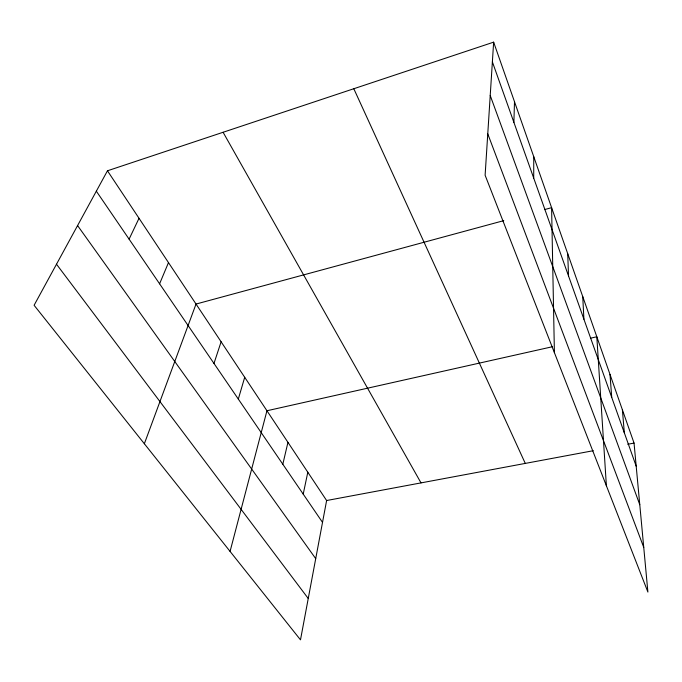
<?xml version="1.0" encoding="UTF-8"?>
<svg xmlns="http://www.w3.org/2000/svg" width="682" height="682" viewBox="0 0 682 682"><rect width="100%" height="100%" fill="white"/><g stroke="black" fill="none" stroke-linecap="round" stroke-linejoin="round"><path stroke-width="1.02" d="M533.708 178.062L533.759 156.715M513.887 122.342L514.501 101.712M493.64 42.156L485.115 175.223L647.9 592.061L634.047 443.087L493.64 42.156L107.458 170.79L34.1 305.28L300.489 639.844L326.618 500.528L107.458 170.79M303.217 494.118L307.804 472.225M282.817 464.237L287.949 442.345M230.073 551.406L266.952 410.752L552.42 346.729M238.316 399.072L244.71 377.291M213.978 363.446L221.113 341.784M144.354 443.752L196.024 304.053L503.751 220.644M159.597 283.814L168.48 262.604M129.094 239.143L139.026 218.291M544.475 209.604L551.602 207.678L554.406 352.662M590.621 338.161L596.81 336.772L606.383 485.755M326.618 500.528L593.297 450.7M627.772 444.263L634.047 443.087M56.504 264.215L308.238 598.481M77.578 225.572L315.715 558.635M96.341 191.182L322.518 522.378M223.091 132.274L421.007 482.89M353.813 88.737L525.276 463.41M487.766 133.843L643.748 547.399M490.222 95.506L639.776 504.714M492.378 61.883L636.195 466.181M622.385 409.797L624.337 432.857M609.998 374.427L611.728 397.393M582.743 296.602L583.911 319.219M567.714 253.67L568.532 275.98"/></g></svg>
